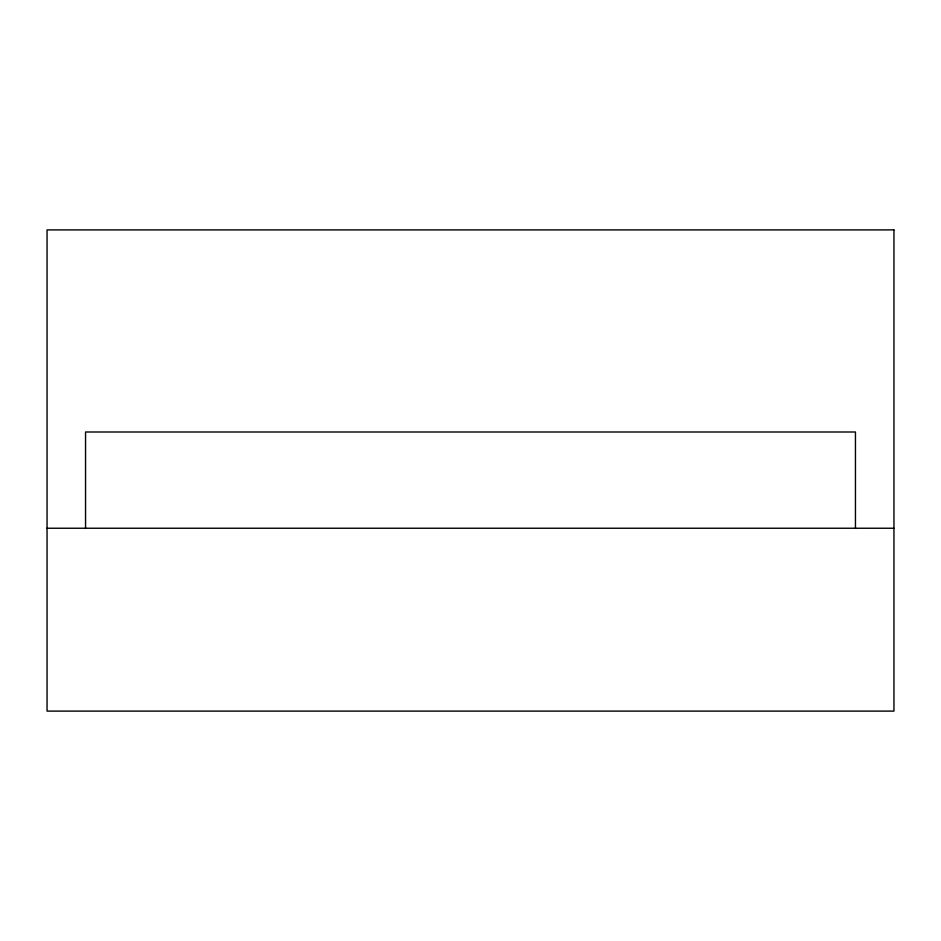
<?xml version="1.0" encoding="UTF-8"?>
<svg xmlns="http://www.w3.org/2000/svg" width="941" height="941" viewBox="0 0 941 941"><rect width="100%" height="100%" fill="white"/><g stroke="black" fill="none" stroke-linecap="round" stroke-linejoin="round"><path stroke-width="1.41" d="M47.05 528.242L893.95 528.242M855.451 528.242L855.451 432.001L85.549 432.001L85.549 528.242M893.95 229.898L47.05 229.898L47.05 711.102L893.95 711.102L893.95 229.898"/></g></svg>
